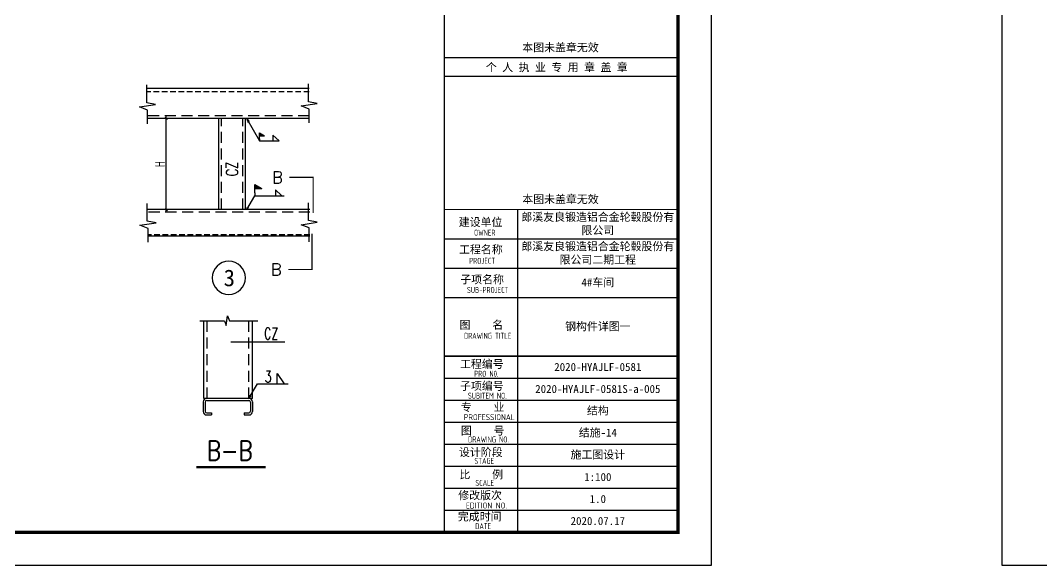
# Model space of a CAD drawing. Extents: x 14475413 to 15955882, y -732572 to -282951.
# Drawn here: x 15780684 to 15811305, y -526225 to -509876 of the extents above; entities that cross this region are included whole.
import ezdxf
from ezdxf.enums import TextEntityAlignment as Align

# ---------------------------------------------------------------- set-up
doc = ezdxf.new("R2010")
doc.units = 0
doc.header["$LTSCALE"] = 1000
doc.header["$MEASUREMENT"] = 0
doc.linetypes.add('DASHED', pattern=[0.75, 0.5, -0.25])
doc.linetypes.add('DASHED2', pattern=[0.375, 0.25, -0.125])
for name, color, linetype in [('3T_WOOD', 21, 'Continuous'), ('D', 7, 'Continuous'), ('dim', 7, 'Continuous'), ('HYTK-GK', 7, 'Continuous'), ('J', 7, 'DASHED2'), ('JI', 7, 'DASHED'), ('L3', 3, 'Continuous'), ('LI', 3, 'Continuous'), ('PUB_DIM', 3, 'Continuous'), ('PUB_TEXT', 7, 'Continuous'), ('PUB_TITLE', 4, 'Continuous'), ('TEXT', 7, 'Continuous'), ('TK', 4, 'Continuous')]:
    doc.layers.add(name, color=color, linetype=linetype)
doc.styles.add('_TXT', font='SIMPLEX.shx', dxfattribs={"width": 0.6})
doc.styles.add('COMP', font='COMPLEX.shx', dxfattribs={"bigfont": 'hztxt'})
doc.styles.add('ROMANS', font='romans', dxfattribs={"width": 0.65, "height": 231.275})
doc.styles.add('TSSD_Dimension', font='Tssdeng.shx', dxfattribs={"width": 0.7, "bigfont": 'hztxt.shx'})
doc.styles.add('TSSD_REIN', font='tssdeng.shx', dxfattribs={"width": 0.7, "bigfont": 'tssdchn.shx'})
doc.styles.add('图签宋体', font='', dxfattribs={"height": 300})
doc.styles.get('图签宋体').set_extended_font_data('NSimSun')

# ---------------------------------------------------------------- blocks, each defined once
blk = doc.blocks.new('XHFY')
for p, q in [((0, 2.53), (0, 4.03)), ((0, 4.03), (2.5, 2.53)), ((0, 1.03), (0, 2.53)), ((0, 2.53), (2.5, 2.53)), ((0, 1.03), (0, 0))]:
    blk.add_line(p, q)
for points in [[(2.5, 2.53), (0, 2.53), (0, 4.03), (2.5, 2.53)], [(0, 4.03), (2.5, 2.53), (0, 4.03), (2.5, 2.53)], [(2.5, 2.53), (0, 2.53), (0, 4.03), (0, 2.53)]]:
    blk.add_solid(points)
blk = doc.blocks.new('_SECTION')
at = {"const_width": 0.1}
blk.add_lwpolyline([(2, 0), (0, 0), (0, 3)], dxfattribs=at)
at = {"style": 'COMP'}
blk.add_attdef('A', text='', height=1, dxfattribs=at).set_placement((3, 0), align=Align.MIDDLE)
blk = doc.blocks.new('_ArchTick')
at = {"color": 0, "linetype": 'ByBlock', "const_width": 0.4}
blk.add_lwpolyline([(-0.5, -0.5), (0.5, 0.5)], dxfattribs=at)
blk = doc.blocks.new('W34W4WAQ3WQWQ')
for p, q in [((8054523, 20765844), (8056646, 20765844)), ((8056646, 20765844), (8061824, 20765844)), ((8061824, 20764486), (8054523, 20764486)), ((8057764, 20760383), (8057764, 20764486)), ((8058962, 20760383), (8058962, 20764486)), ((8061850, 20760383), (8054549, 20760383)), ((8061850, 20759185), (8054549, 20759185)), ((8057078, 20751887), (8057078, 20755377)), ((8059268, 20751887), (8059268, 20755377)), ((8057053, 20751739), (8057053, 20751296)), ((8059268, 20751887), (8057078, 20751887)), ((8057141, 20751724), (8057141, 20751311)), ((8057215, 20751798), (8059105, 20751798)), ((8059179, 20751724), (8059179, 20751311)), ((8059268, 20751739), (8059268, 20751296)), ((8057215, 20751237), (8057422, 20751237)), ((8057422, 20751237), (8057422, 20751148)), ((8058898, 20751237), (8058898, 20751148)), ((8058898, 20751237), (8059105, 20751237)), ((8057200, 20751148), (8057422, 20751148)), ((8058898, 20751148), (8059120, 20751148))]:
    blk.add_line(p, q)
at = {"const_width": 52.3}
blk.add_lwpolyline([(8057458, 20757315, 1), (8058951, 20757315, 1)], format="xyb", close=True, dxfattribs=at)
at = {"const_width": 111}
blk.add_lwpolyline([(8056747, 20748803), (8059857, 20748803)], dxfattribs=at)
for centre, radius, start, end in [((8056646, 20765844), 0.128, 0, 90), ((8056774, 20765844), 0.128, 90, 180), ((8057200, 20751739), 148, 90, 180), ((8057215, 20751724), 73.8, 90, 180), ((8059105, 20751724), 73.8, 0, 90), ((8059120, 20751739), 148, 0, 90), ((8057200, 20751296), 148, 180, 270), ((8057215, 20751311), 73.8, 180, 270), ((8059105, 20751311), 73.8, 270, 0), ((8059120, 20751296), 148, 270, 0)]:
    blk.add_arc(centre, radius, start, end)
at = {"layer": 'D'}
for p, q in [((8054514, 20765191), (8054514, 20765994)), ((8061785, 20765238), (8061785, 20766040)), ((8054185, 20765009), (8054915, 20765119)), ((8054550, 20764863), (8054185, 20765009)), ((8061457, 20765056), (8062187, 20765165)), ((8061822, 20764910), (8061457, 20765056)), ((8062187, 20765165), (8061785, 20765238)), ((8054550, 20764243), (8054550, 20764863)), ((8061822, 20764290), (8061822, 20764910)), ((8059012, 20764475), (8059074, 20764303)), ((8059012, 20764475), (8059127, 20764348)), ((8059012, 20764475), (8059587, 20763479)), ((8054538, 20759865), (8054538, 20760667)), ((8061785, 20759889), (8061785, 20760691)), ((8054209, 20759682), (8054939, 20759792)), ((8054574, 20759537), (8054209, 20759682)), ((8054939, 20759792), (8054538, 20759865)), ((8054574, 20758917), (8054574, 20759537)), ((8061457, 20759706), (8062187, 20759816)), ((8061822, 20759561), (8061457, 20759706)), ((8062187, 20759816), (8061785, 20759889)), ((8061822, 20758941), (8061822, 20759561)), ((8056909, 20755377), (8058010, 20755377)), ((8058010, 20755377), (8058088, 20755171)), ((8058088, 20755171), (8058150, 20755610)), ((8058150, 20755610), (8058243, 20755377)), ((8058243, 20755377), (8059513, 20755377)), ((8058295, 20754438), (8060718, 20754438))]:
    blk.add_line(p, q, dxfattribs=at)
at = {"layer": 'dim'}
for p, q in [((8055395, 20760270), (8055395, 20764599)), ((8055686, 20764486), (8055283, 20764486)), ((8059587, 20763479), (8060465, 20763479)), ((8059011, 20760383), (8059371, 20761005)), ((8059371, 20761005), (8060698, 20761005)), ((8055686, 20760383), (8055283, 20760383)), ((8059011, 20760383), (8059052, 20760501)), ((8059011, 20760383), (8059093, 20760474)), ((8059123, 20751912), (8059492, 20752551)), ((8059492, 20752551), (8060879, 20752551)), ((8059123, 20751912), (8059165, 20752033)), ((8059123, 20751912), (8059208, 20752005))]:
    blk.add_line(p, q, dxfattribs=at)
blk.add_arc((8059587, 20763479), 0.16, 210, 270, dxfattribs=at)
at = {"layer": 'J'}
for p, q in [((8061824, 20765684), (8054523, 20765684)), ((8061850, 20759247), (8054549, 20759247))]:
    blk.add_line(p, q, dxfattribs=at)
at = {"layer": 'JI'}
for p, q in [((8061824, 20764606), (8054523, 20764606)), ((8057878, 20760383), (8057878, 20764486)), ((8058843, 20760383), (8058843, 20764486)), ((8061850, 20760263), (8054549, 20760263)), ((8057226, 20751887), (8057226, 20755377)), ((8059112, 20751887), (8059112, 20755377))]:
    blk.add_line(p, q, dxfattribs=at)
at = {"layer": 'LI'}
for p, q in [((8060186, 20763735), (8060465, 20763479)), ((8060186, 20763735), (8060186, 20763479)), ((8060299, 20761282), (8060578, 20761027)), ((8060299, 20761282), (8060299, 20761026)), ((8060385, 20753007), (8060702, 20752551)), ((8060385, 20752551), (8060385, 20753007))]:
    blk.add_line(p, q, dxfattribs=at)
at = {"layer": 'PUB_DIM'}
blk.add_line((8054915, 20765119), (8054514, 20765191), dxfattribs=at)
for p, xscale, yscale, zscale in [((8059587, 20763479), 89.45101604796938, 89.45101604610683, 89.45101603722333), ((8059371, 20761005), 127.7871657833458, 127.7871657833457, 127.7871657674623)]:
    blk.add_blockref('XHFY', p, dxfattribs=dict(xscale=xscale, yscale=yscale, zscale=zscale))
at = {"layer": 'dim', "xscale": 112.5, "yscale": 112.5, "zscale": 112.5}
for p, rotation in [((8055395, 20764486), 90), ((8055395, 20760383), 270)]:
    blk.add_blockref('_ArchTick', p, dxfattribs=dict(at, rotation=rotation))
at = {"layer": 'PUB_DIM'}
ref = blk.add_blockref('_SECTION', (8061999, 20761835), dxfattribs=dict(at, xscale=536.1707520615312, yscale=536.1707520633936, zscale=536.1707519999995, rotation=180))
ref.add_attrib('A', 'B', dxfattribs={"layer": '0', "height": 536, "style": 'COMP'}).set_placement((8060390, 20761835), align=Align.MIDDLE)
at = {"layer": 'PUB_DIM', "extrusion": (0, 0, -1)}
ref = blk.add_blockref('_SECTION', (-8061950, 20757694), dxfattribs=dict(at, xscale=536.1707520615312, yscale=536.1707520633936, zscale=-536.1707519999995))
ref.add_attrib('A', 'B', dxfattribs={"layer": '0', "height": 536, "style": 'COMP'}).set_placement((8060341, 20757694), align=Align.MIDDLE)
at = {"style": 'COMP', "width": 2.333333}
blk.add_attdef('3', text='', height=762, dxfattribs=at).set_placement((8057816, 20756931), (8058577, 20756931), align=Align.FIT)
at = {"layer": 'dim', "color": 7, "insert": (8055114, 20762435), "char_height": 450, "attachment_point": 5, "rotation": 90, "style": 'TSSD_Dimension'}
blk.add_mtext('\\A1;H', dxfattribs=at)
at = {"layer": 'L3', "style": 'ROMANS', "width": 0.7}
blk.add_text('CZ', height=525, rotation=90, dxfattribs=at).set_placement((8058616, 20761886))
for s, p in [('CZ', (8059787, 20754548)), ('3', (8059817, 20752606))]:
    blk.add_text(s, height=525, dxfattribs=at).set_placement(p)
at = {"layer": 'PUB_TEXT', "style": '_TXT', "width": 0.8}
blk.add_text('B-B', height=884.7, dxfattribs=at).set_placement((8057215, 20749105))
blk = doc.blocks.new('GeYuanFrame_50455578', base_point=(20.09, 4.53))
at = {"layer": 'TK'}
blk.add_lwpolyline([(20.09, 4.53), (20.09, 598.53), (861.09, 598.53), (861.09, 4.53)], close=True, dxfattribs=at)
blk = doc.blocks.new('GeYuanFrame_45217454', base_point=(20.09, 4.53))
at = {"layer": 'PUB_TITLE'}
blk.add_lwpolyline([(803.09, 14.53), (803.09, 111.33)], dxfattribs=at)
at = {"layer": 'TK'}
for p, q in [((781.09, 102.53), (851.09, 102.53)), ((781.09, 93.73), (851.09, 93.73)), ((781.09, 84.93), (803.09, 84.93)), ((781.09, 84.93), (851.09, 84.93)), ((781.09, 67.37), (851.09, 67.37)), ((781.09, 67.33), (851.09, 67.33)), ((781.09, 60.77), (851.09, 60.77)), ((781.09, 54.17), (851.09, 54.17)), ((781.09, 47.57), (851.09, 47.57)), ((781.09, 40.97), (851.09, 40.97)), ((781.09, 34.37), (851.09, 34.37)), ((781.09, 27.77), (851.09, 27.77)), ((781.09, 21.17), (851.09, 21.17)), ((781.09, 14.53), (851.09, 14.53))]:
    blk.add_line(p, q, dxfattribs=at)
blk.add_lwpolyline([(20.09, 4.53), (20.09, 598.53), (861.09, 598.53), (861.09, 4.53)], close=True, dxfattribs=at)
at = {"layer": 'TK', "const_width": 1}
blk.add_lwpolyline([(45.09, 588.53), (851.09, 588.53), (851.09, 14.53), (45.09, 14.53)], close=True, dxfattribs=at)
at = {"layer": 'TK'}
for points, const_width in [([(781.09, 588.53), (781.09, 14.53)], 0.4), ([(781.09, 156.83), (851.09, 156.83)], 0.35), ([(781.09, 111.33), (851.09, 111.33)], 0.35), ([(781.09, 67.37), (851.09, 67.37)], 0.35)]:
    blk.add_lwpolyline(points, dxfattribs=dict(at, const_width=const_width))
blk.add_lwpolyline([(781.09, 151.33), (851.09, 151.33)], dxfattribs=at)
at = {"layer": 'TK', "style": '图签宋体'}
for s, p in [('本图未盖章无效', (804.43, 158.7)), ('个 人 执 业 专 用 章 盖 章', (793.52, 152.77)), ('本图未盖章无效', (804.43, 113.2)), ('建设单位', (785.39, 106.33)), ('工程名称', (785.47, 98.12)), ('子项名称', (785.85, 89.14)), ('图    名', (785.63, 75.5)), ('工程编号', (785.77, 63.77)), ('子项编号', (785.77, 57.19)), ('专    业', (786.01, 50.88)), ('图    号', (786.02, 43.77)), ('设计阶段', (785.45, 37.32)), ('比    例', (785.59, 30.63)), ('修改版次', (785.24, 24.41)), ('完成时间', (785.11, 18.02))]:
    blk.add_text(s, height=2.4, dxfattribs=at).set_placement(p)
at = {"layer": 'TK', "style": 'TSSD_REIN'}
for s, width, p in [('OWNER', 0.7, (789.98, 103.48)), ('PROJECT', 0.7, (788.52, 95.02)), ('SUB-PROJECT', 0.7, (787.86, 86.3)), ('DRAWING TITLE', 0.7, (786.97, 72.53)), ('PRO N0.', 0.7, (790.01, 61.15)), ('SUBITEM NO.', 0.7, (788.15, 54.58)), ('PROFESSIONAL', 0.8, (786.88, 48.15)), ('DRAWING NO.', 0.7, (788.19, 41.45)), ('STAGE', 0.7, (790.09, 35.03)), ('SCALE', 0.7, (790.38, 28.42)), ('EDITION NO.', 0.8, (787.53, 21.64)), ('DATE', 0.7, (790.33, 15.45))]:
    blk.add_text(s, height=1.8, dxfattribs=dict(at, width=width)).set_placement(p)
at = {"layer": 'TK', "char_height": 2.4, "width": 48, "attachment_point": 5, "style": '图签宋体'}
for s, insert in [('郎溪友良锻造铝合金轮毂股份有限公司', (827.09, 106.93)), ('郎溪友良锻造铝合金轮毂股份有限公司二期工程', (827.09, 98.13)), ('4#车间', (827.09, 89.33)), ('钢构件详图一', (827.09, 76.13)), ('2020-HYAJLF-0581', (827.09, 64.07)), ('2020-HYAJLF-0581S-a-005', (827.09, 57.47)), ('结构', (827.09, 50.87)), ('结施-14', (827.09, 44.27)), ('施工图设计', (827.09, 37.67)), ('1:100', (827.09, 31.07)), ('1.0', (827.09, 24.47)), ('2020.07.17', (827.09, 17.88))]:
    blk.add_mtext(s, dxfattribs=dict(at, insert=insert))

msp = doc.modelspace()

# ---------------------------------------------------------------- block references
at = {"layer": '3T_WOOD', "xscale": 100, "yscale": 100, "zscale": 100}
for name, p in [('GeYuanFrame_45217454', (15717298.9, -526225.4)), ('GeYuanFrame_50455578', (15810125.1, -526225.4))]:
    msp.add_blockref(name, p, dxfattribs=at)
at = {"layer": 'HYTK-GK', "xscale": 0.6666666492819786, "yscale": 0.6666666511446238, "zscale": 0.66666665}
msp.add_blockref('W34W4WAQ3WQWQ', (10414796.5, -14355806.6), dxfattribs=at)

# ---------------------------------------------------------------- texts
at = {"layer": 'TEXT', "style": '图签宋体'}
msp.add_text('3', height=500, dxfattribs=at).set_placement((15786778, -517847.8, 0))

doc.saveas('drawing.dxf')
